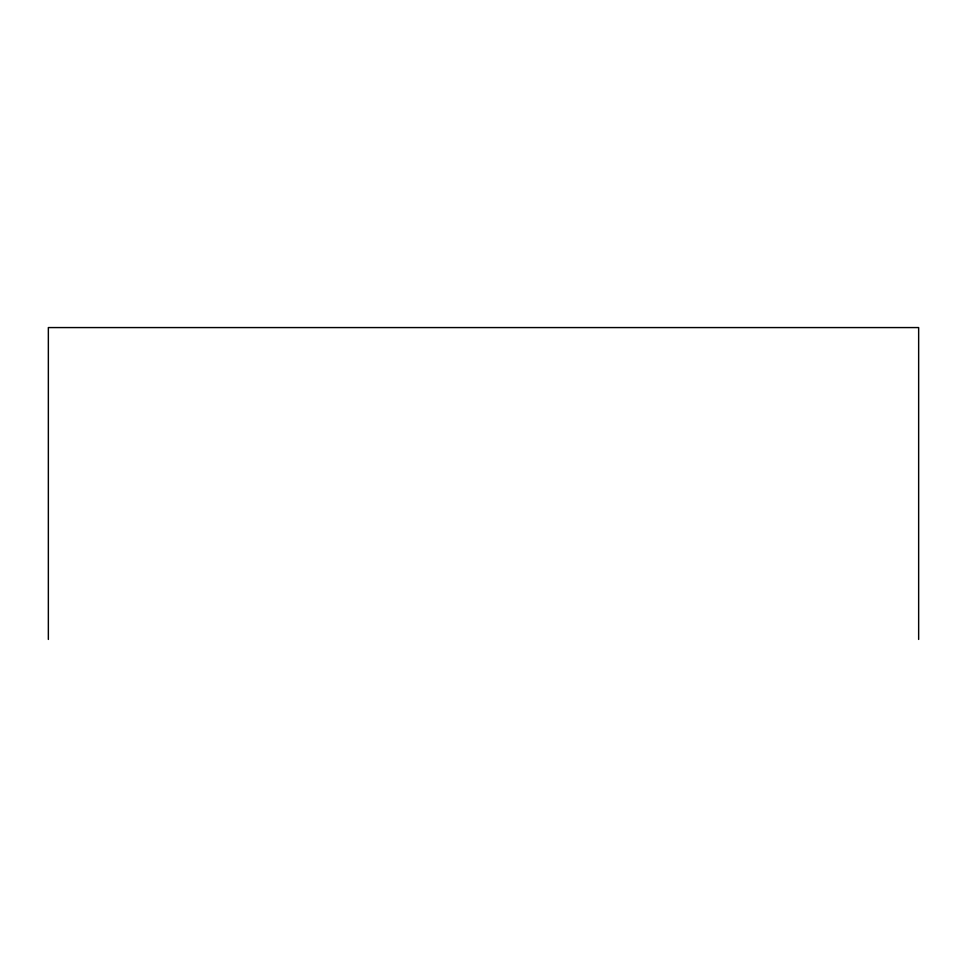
<?xml version="1.0" encoding="UTF-8"?>
<svg xmlns="http://www.w3.org/2000/svg" width="967" height="967" viewBox="0 0 967 967"><rect width="100%" height="100%" fill="white"/><g stroke="black" fill="none" stroke-linecap="round" stroke-linejoin="round"><path stroke-width="1.45" d="M918.65 639.429L918.65 327.571L48.35 327.571L48.35 639.429"/></g></svg>
